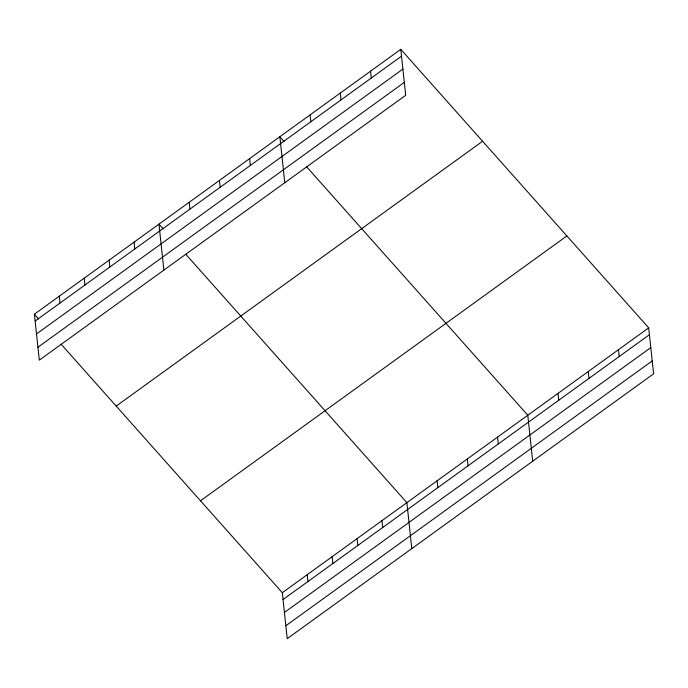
<?xml version="1.0" encoding="UTF-8"?>
<svg xmlns="http://www.w3.org/2000/svg" width="688" height="688" viewBox="0 0 688 688"><rect width="100%" height="100%" fill="white"/><g stroke="black" fill="none" stroke-linecap="round" stroke-linejoin="round"><path stroke-width="1.03" d="M400.777 49.338L405.688 95.305L39.311 360.151L34.4 314.184L400.777 49.338L648.689 327.849L653.6 373.816L287.223 638.662L282.312 592.695L61.198 344.292M35.131 321.029L401.508 56.184M36.516 333.938L402.884 69.092M37.935 347.242L404.303 82.397M116.212 406.092L482.589 141.246M200.5 500.787L566.878 235.941M282.312 592.695L648.689 327.849M283.043 599.54L649.42 334.695M284.428 612.449L650.796 347.603M285.847 625.753L652.224 360.908M284.101 141.487L279.87 136.74L284.78 182.707M306.667 166.84L527.782 415.251L532.693 461.218M163.202 228.889L158.971 224.133L163.882 270.1M185.769 254.242L406.883 502.644L411.794 548.62M34.4 314.184L38.631 318.94M618.46 349.702L619.191 356.547M588.24 371.546L588.971 378.4M558.011 393.398L558.742 400.244M497.562 437.095L498.293 443.949M467.333 458.948L468.064 465.793M437.104 480.8L437.835 487.646M370.548 71.191L371.279 78.036M340.319 93.035L341.05 99.88M381.969 520.653L382.7 527.507M357.055 538.661L357.786 545.515M310.099 114.887L310.83 121.733M332.141 556.678L332.872 563.524M307.226 574.686L307.957 581.532M249.641 158.584L250.38 165.43M219.42 180.437L220.151 187.282M189.191 202.289L189.922 209.135M134.057 242.142L134.788 248.996M109.143 260.15L109.874 267.004M84.228 278.167L84.959 285.013M59.314 296.175L60.045 303.021"/></g></svg>
